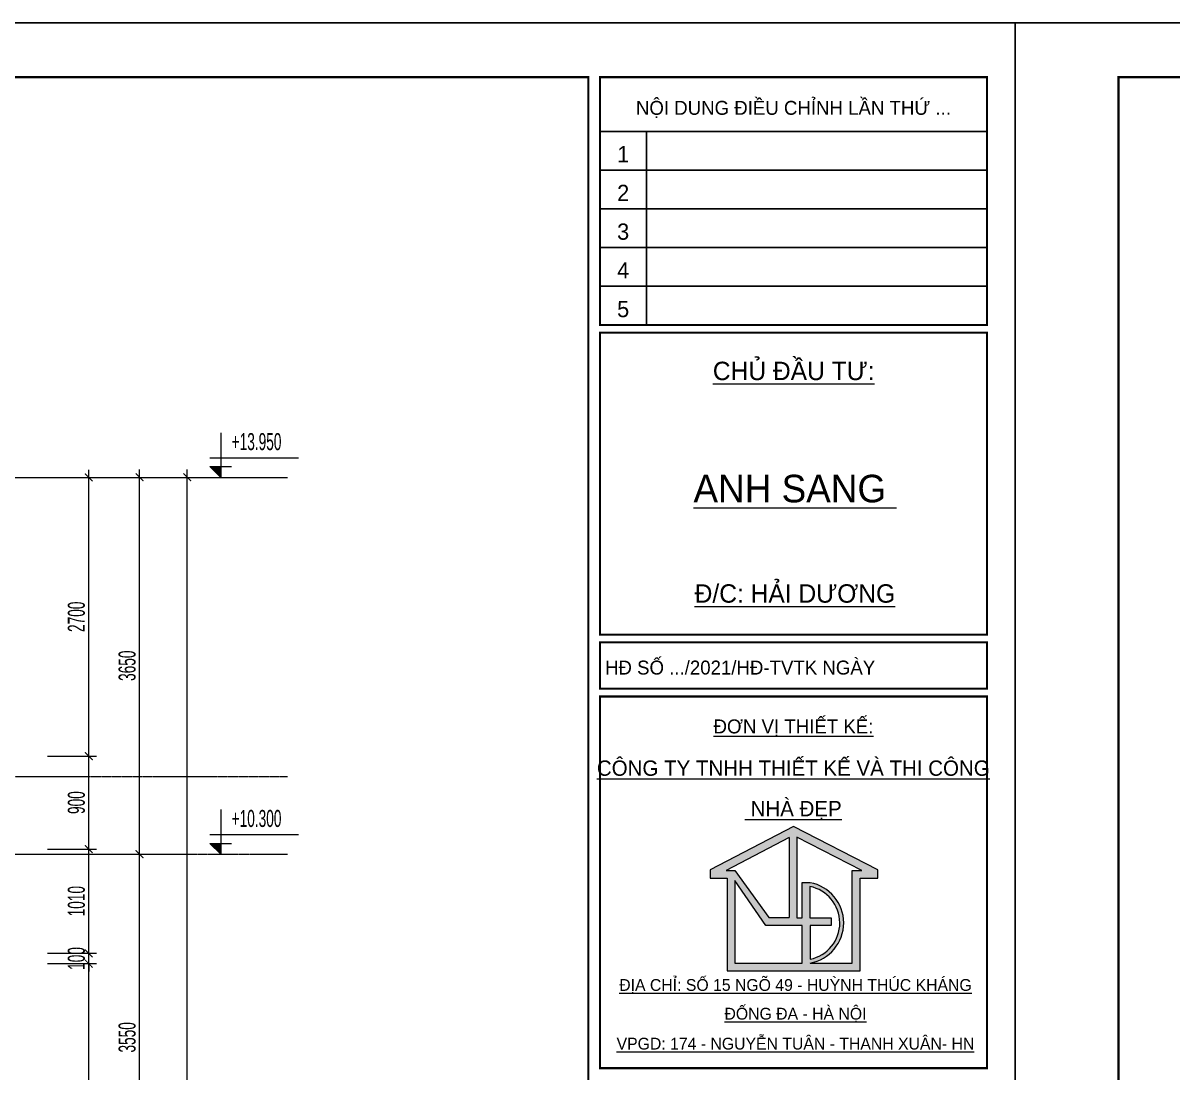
# Model space of a CAD drawing. Header units: millimetres. Extents: x 1336014 to 2939047, y -333549 to -60566.
# Drawn here: x 1404303 to 1415437, y -149804 to -139642 of the extents above; entities that cross this region are included whole.
import ezdxf
from ezdxf.enums import TextEntityAlignment as Align

# ---------------------------------------------------------------- set-up
doc = ezdxf.new("R2010")
doc.units = ezdxf.units.MM
doc.header["$MEASUREMENT"] = 0
doc.linetypes.add('CENTER2', pattern=[1.125, 0.75, -0.125, 0.125, -0.125])
for name, color, linetype, lineweight in [('05.Text', 253, 'Continuous', 18), ('08.Dim', 156, 'Continuous', 15), ('09.Hatch', 250, 'Continuous', 5), ('10.truc', 250, 'CENTER2', 20), ('11.Khung bo', 32, 'Continuous', 50), ('12.Khung', 36, 'Continuous', 25), ('DIM', 252, 'Continuous', 20)]:
    doc.layers.add(name, color=color, linetype=linetype, lineweight=lineweight)
doc.layers.add('text', color=7, linetype='Continuous')
doc.layers.add('Tpl_Bound', color=1, linetype='Continuous', plot=False)
doc.styles.add('AVANT', font='')
doc.styles.add('TT5_Text Dim', font='hoatbif.shx', dxfattribs={"width": 0.6})
doc.styles.add('VnAvantH', font='')
doc.styles.get('AVANT').set_extended_font_data('.VnAvant')
doc.styles.get('VnAvantH').set_extended_font_data('.VnAvantH')
doc.dimstyles.new('TT5_Dim 1-75', dxfattribs={"dimscale": 75, "dimtxt": 2.2, "dimasz": 1, "dimexe": 1, "dimexo": 0.5, "dimgap": 0.5, "dimtad": 1, "dimdec": 0, "dimzin": 0, "dimdsep": 46, "dimtxsty": 'TT5_Text Dim', "dimblk": 'ARCHTICK', "dimcen": 0, "dimdle": 1, "dimclrd": 256, "dimclre": 256, "dimclrt": 1, "dimadec": 0, "dimazin": 0, "dimtfac": 0.015, "dimtdec": 0, "dimtix": 1, "dimtmove": 2, "dimatfit": 3, "dimldrblk": 'DOT', "dimfxl": 1, "dimtolj": 1, "dimtzin": 0, "dimlwd": -1, "dimlwe": -1, "dimarcsym": 1})

# ---------------------------------------------------------------- blocks, each defined once
blk = doc.blocks.new('_ARCHTICK')
at = {"const_width": 0.15}
blk.add_lwpolyline([(-0.5, -0.5), (0.5, 0.5)], dxfattribs=at)
blk = doc.blocks.new('*D692')
at = {"layer": '08.Dim', "transparency": 16777216}
for p, q in [((1405433, -151318), (1405433, -147618)), ((1404566, -147693), (1405508, -147693)), ((1404566, -151243), (1405508, -151243))]:
    blk.add_line(p, q, dxfattribs=at)
at = {"layer": 'Defpoints', "color": 0, "transparency": 16777216}
for p in [(1404528, -147693), (1405433, -147693), (1404528, -151243)]:
    blk.add_point(p, dxfattribs=at)
at = {"layer": '08.Dim', "transparency": 16777216, "xscale": 75, "yscale": 75, "zscale": 75}
for p, rotation in [((1405433, -147693), 90), ((1405433, -151243), 270)]:
    blk.add_blockref('_ARCHTICK', p, dxfattribs=dict(at, rotation=rotation))
at = {"layer": '08.Dim', "color": 1, "transparency": 16777216, "insert": (1405313, -149468), "char_height": 165, "attachment_point": 5, "rotation": 90, "style": 'TT5_Text Dim'}
blk.add_mtext('\\A1;3550', dxfattribs=at)
blk = doc.blocks.new('_DOT')
blk.add_line((-0.5, 0), (-1, 0))
at = {"const_width": 0.5}
blk.add_lwpolyline([(-0.25, 0, 1), (0.25, 0, 1)], format="xyb", close=True, dxfattribs=at)
blk = doc.blocks.new('*D693')
at = {"layer": '08.Dim', "transparency": 16777216}
for p, q in [((1404566, -144043), (1405508, -144043)), ((1405433, -147768), (1405433, -143968)), ((1404566, -147693), (1405508, -147693))]:
    blk.add_line(p, q, dxfattribs=at)
at = {"layer": 'Defpoints', "color": 0, "transparency": 16777216}
for p in [(1404528, -144043), (1405433, -144043), (1404528, -147693)]:
    blk.add_point(p, dxfattribs=at)
at = {"layer": '08.Dim', "transparency": 16777216, "xscale": 75, "yscale": 75, "zscale": 75}
for p, rotation in [((1405433, -144043), 90), ((1405433, -147693), 270)]:
    blk.add_blockref('_ARCHTICK', p, dxfattribs=dict(at, rotation=rotation))
at = {"layer": '08.Dim', "color": 1, "transparency": 16777216, "insert": (1405313, -145868), "char_height": 165, "attachment_point": 5, "rotation": 90, "style": 'TT5_Text Dim'}
blk.add_mtext('\\A1;3650', dxfattribs=at)
blk = doc.blocks.new('*D694')
at = {"layer": '08.Dim', "transparency": 16777216}
for p, q in [((1404566, -144043), (1405970, -144043)), ((1405895, -158068), (1405895, -143968)), ((1404566, -157993), (1405970, -157993))]:
    blk.add_line(p, q, dxfattribs=at)
at = {"layer": 'Defpoints', "color": 0, "transparency": 16777216}
for p in [(1404528, -144043), (1405895, -144043), (1404528, -157993)]:
    blk.add_point(p, dxfattribs=at)
at = {"layer": '08.Dim', "transparency": 16777216, "xscale": 75, "yscale": 75, "zscale": 75}
for p, rotation in [((1405895, -144043), 90), ((1405895, -157993), 270)]:
    blk.add_blockref('_ARCHTICK', p, dxfattribs=dict(at, rotation=rotation))
at = {"layer": '08.Dim', "color": 1, "transparency": 16777216, "insert": (1405775, -151018), "char_height": 165, "attachment_point": 5, "rotation": 90, "style": 'TT5_Text Dim'}
blk.add_mtext('\\A1;13950', dxfattribs=at)
blk = doc.blocks.new('100')
at = {"layer": '09.Hatch'}
h = blk.add_hatch(color=3, dxfattribs=at)
h.paths.add_polyline_path([(1897639, -927180), (1897639, -927287), (1897855, -927287), (1897855, -928484), (1898824, -928484), (1899574, -928484), (1899574, -927287), (1899801, -927287), (1899801, -927179), (1898713, -926620)])
h.paths.add_polyline_path([(1898756, -926756), (1899596, -927187), (1899473, -927187), (1899473, -928384), (1898929, -928384, 0.834181), (1898929, -927344), (1898824, -927344), (1898824, -927797), (1898756, -927797)], flags=16)
h.paths.add_polyline_path([(1898656, -927796), (1898393, -927796), (1897956, -927186), (1897843, -927186), (1898656, -926763)], flags=16)
h.paths.add_polyline_path([(1898929, -928333), (1898929, -927898), (1899202, -927898), (1899202, -927797), (1898924, -927797), (1898924, -927395, -0.822042)], flags=16)
h.paths.add_polyline_path([(1898357, -927898), (1898824, -927898), (1898824, -928384), (1897956, -928384), (1897956, -927316)], flags=16)
at = {"layer": '05.Text'}
for p, q in [((1898713, -926620), (1897639, -927180)), ((1899801, -927179), (1898713, -926620)), ((1899801, -927179), (1898713, -926620)), ((1899801, -927179), (1898713, -926620)), ((1898656, -926763), (1897843, -927186)), ((1898656, -926763), (1897843, -927186)), ((1898656, -926763), (1897843, -927186)), ((1898656, -926763), (1898656, -927796)), ((1898656, -926763), (1898656, -927796)), ((1898656, -926763), (1898656, -927796)), ((1899596, -927187), (1898756, -926756)), ((1898756, -926756), (1898756, -927797)), ((1899596, -927187), (1898756, -926756)), ((1898756, -926756), (1898756, -927797)), ((1899596, -927187), (1898756, -926756)), ((1898756, -926756), (1898756, -927797)), ((1897639, -927180), (1897639, -927287)), ((1897843, -927186), (1897956, -927186)), ((1897956, -927186), (1897956, -927186)), ((1897956, -927186), (1898393, -927796)), ((1899473, -928384), (1899473, -927187)), ((1899473, -927187), (1899596, -927187)), ((1899473, -928384), (1899473, -927187)), ((1899473, -927187), (1899596, -927187)), ((1899473, -928384), (1899473, -927187)), ((1899473, -927187), (1899596, -927187)), ((1899801, -927287), (1899801, -927179)), ((1899801, -927287), (1899801, -927179)), ((1899801, -927287), (1899801, -927179)), ((1897639, -927287), (1897855, -927287)), ((1897855, -927287), (1897855, -928484)), ((1897956, -927316), (1897956, -928384)), ((1898357, -927898), (1897956, -927316)), ((1898824, -927797), (1898824, -927344)), ((1898824, -927797), (1898824, -927344)), ((1898824, -927344), (1898929, -927344)), ((1899574, -928484), (1899574, -927287)), ((1899574, -927287), (1899801, -927287)), ((1898924, -927395), (1898924, -927797)), ((1898393, -927796), (1898656, -927796)), ((1898756, -927797), (1898824, -927797)), ((1898924, -927797), (1899202, -927797)), ((1899202, -927797), (1899202, -927898)), ((1898824, -927898), (1898357, -927898)), ((1898824, -928384), (1898824, -927898)), ((1899202, -927898), (1898929, -927898)), ((1898929, -927898), (1898929, -928333)), ((1897956, -928384), (1898824, -928384)), ((1898929, -928384), (1899473, -928384)), ((1897855, -928484), (1898824, -928484)), ((1898824, -928484), (1899574, -928484))]:
    blk.add_line(p, q, dxfattribs=at)
for radius, start, end in [(528, 280.3316, 79.6684), (478, 281.4298, 79.1164), (478, 281.4298, 79.1164), (478, 281.4298, 79.1164)]:
    blk.add_arc((1898834, -927864), radius, start, end, dxfattribs=at)
at = {"layer": '11.Khung bo', "const_width": 26.7}
for points in [[(1860913, -945240), (1860913, -916940), (1896063, -916940), (1896063, -945240)], [(1860913, -945240), (1860913, -916940), (1896063, -916940), (1896063, -945240)], [(1860913, -945240), (1860913, -916940), (1896063, -916940), (1896063, -945240)], [(1896213, -920140), (1896213, -916940), (1901213, -916940), (1901213, -920140)], [(1896213, -920140), (1896213, -916940), (1901213, -916940), (1901213, -920140)], [(1896213, -920140), (1896213, -916940), (1901213, -916940), (1901213, -920140)], [(1896213, -924140), (1901213, -924140), (1901213, -920240), (1896213, -920240)], [(1896213, -924140), (1901213, -924140), (1901213, -920240), (1896213, -920240)], [(1896213, -924140), (1901213, -924140), (1901213, -920240), (1896213, -920240)], [(1896213, -924840), (1901213, -924840), (1901213, -924240), (1896213, -924240)], [(1896213, -924840), (1901213, -924840), (1901213, -924240), (1896213, -924240)], [(1896213, -924840), (1901213, -924840), (1901213, -924240), (1896213, -924240)], [(1896213, -929740), (1901213, -929740), (1901213, -924940), (1896213, -924940)], [(1896213, -929740), (1901213, -929740), (1901213, -924940), (1896213, -924940)], [(1896213, -929740), (1901213, -929740), (1901213, -924940), (1896213, -924940)]]:
    blk.add_lwpolyline(points, close=True, dxfattribs=at)
at = {"layer": '12.Khung'}
for p, q in [((1896213, -917640), (1901213, -917640)), ((1896213, -917640), (1901213, -917640)), ((1896213, -917640), (1901213, -917640)), ((1896813, -920140), (1896813, -917640)), ((1896813, -920140), (1896813, -917640)), ((1896813, -920140), (1896813, -917640)), ((1896213, -918140), (1901213, -918140)), ((1896213, -918140), (1901213, -918140)), ((1896213, -918140), (1901213, -918140)), ((1896213, -918640), (1901213, -918640)), ((1896213, -918640), (1901213, -918640)), ((1896213, -918640), (1901213, -918640)), ((1896213, -919140), (1901213, -919140)), ((1896213, -919140), (1901213, -919140)), ((1896213, -919140), (1901213, -919140)), ((1896213, -919640), (1901213, -919640)), ((1896213, -919640), (1901213, -919640)), ((1896213, -919640), (1901213, -919640))]:
    blk.add_line(p, q, dxfattribs=at)
blk.add_lwpolyline([(1901579, -945940), (1901579, -916240), (1859580, -916240), (1859580, -945940)], close=True, dxfattribs=at)
blk.add_lwpolyline([(1901579, -945940), (1901579, -916240), (1859580, -916240), (1859580, -945940)], close=True, dxfattribs=at)
blk.add_lwpolyline([(1901579, -945940), (1901579, -916240), (1859580, -916240), (1859580, -945940)], close=True, dxfattribs=at)
at = {"layer": '05.Text', "style": 'VnAvantH'}
for s, p in [('Néi dung ®iÒu chØnh lÇn thø ...', (1898713, -917329)), ('H§ sè .../2021/H§-TVTK ngµy ', (1898057, -924540))]:
    blk.add_text(s, height=180, dxfattribs=at).set_placement(p, align=Align.MIDDLE)
at = {"layer": '05.Text'}
for s, height, style, p in [('1', 210, 'AVANT', (1896513, -918040)), ('2', 210, 'AVANT', (1896513, -918540)), ('3', 210, 'AVANT', (1896513, -919040)), ('4', 210, 'AVANT', (1896513, -919540)), ('5', 210, 'AVANT', (1896513, -920040)), ('%%uChñ ®Çu t\xad:', 237.6, 'VnAvantH', (1898716, -920853)), ('%%Uanh sang ', 356.4, 'VnAvantH', (1898732, -922432)), ('%%U®/c: h¶i d\xad¬ng', 237.6, 'VnAvantH', (1898732, -923728)), ('%%U®¬n vÞ thiÕt kÕ:', 180, 'VnAvantH', (1898713, -925416)), ('%%Uc«ng ty tnhh thiÕt kÕ vµ thi c«ng', 198, 'VnAvantH', (1898711, -925964)), ('%%U nhµ ®Ñp', 198, 'VnAvantH', (1898711, -926487)), ('%%U®Þa chØ: sè 15 ngâ 49 - huúnh thóc kh¸ng', 152.46, 'VnAvantH', (1898739, -928742)), ('%%U®èng ®a - hµ néi', 152.46, 'VnAvantH', (1898739, -929113)), ('%%Uvpgd: 174 - nguyÔn tu©n - thanh xu©n- hn', 152.46, 'VnAvantH', (1898739, -929500))]:
    blk.add_text(s, height=height, dxfattribs=dict(at, style=style)).set_placement(p, align=Align.CENTER)
blk = doc.blocks.new('A$C4E7C6F34')
at = {"layer": 'DIM'}
blk.add_hatch(color=256, dxfattribs=at).paths.add_polyline_path([(-38, 0), (-38, 138), (-178, 138)])
for p, q in [((-38, 576), (-38, 0)), ((964, 248), (-178, 248)), ((-178, 138), (101, 138)), ((-178, 138), (-38, 0)), ((-178, 0), (101, 0))]:
    blk.add_line(p, q, dxfattribs=at)
at = {"layer": 'text', "style": 'TT5_Text Dim', "flags": 8}
blk.add_attdef('%%P0.000', text='', height=220, dxfattribs=at).set_placement((102, 461), align=Align.MIDDLE_LEFT)
blk = doc.blocks.new('*D2395')
at = {"layer": '08.Dim', "transparency": 16777216}
for p, q in [((1404542, -144044), (1405016, -144044)), ((1404941, -146819), (1404941, -143969)), ((1404542, -146744), (1405016, -146744))]:
    blk.add_line(p, q, dxfattribs=at)
at = {"layer": 'Defpoints', "color": 0, "transparency": 16777216}
for p in [(1404504, -144044), (1404941, -144044), (1404504, -146744)]:
    blk.add_point(p, dxfattribs=at)
at = {"layer": '08.Dim', "transparency": 16777216, "xscale": 75, "yscale": 75, "zscale": 75}
for p, rotation in [((1404941, -144044), 90), ((1404941, -146744), 270)]:
    blk.add_blockref('_ARCHTICK', p, dxfattribs=dict(at, rotation=rotation))
at = {"layer": '08.Dim', "color": 1, "transparency": 16777216, "insert": (1404821, -145394), "char_height": 165, "attachment_point": 5, "rotation": 90, "style": 'TT5_Text Dim'}
blk.add_mtext('\\A1;2700', dxfattribs=at)
blk = doc.blocks.new('*D2399')
at = {"layer": '08.Dim', "transparency": 16777216}
for p, q in [((1404941, -152329), (1404941, -148679)), ((1404542, -148754), (1405016, -148754)), ((1404542, -152254), (1405016, -152254))]:
    blk.add_line(p, q, dxfattribs=at)
at = {"layer": 'Defpoints', "color": 0, "transparency": 16777216}
for p in [(1404504, -148754), (1404941, -148754), (1404504, -152254)]:
    blk.add_point(p, dxfattribs=at)
at = {"layer": '08.Dim', "transparency": 16777216, "xscale": 75, "yscale": 75, "zscale": 75}
for p, rotation in [((1404941, -148754), 90), ((1404941, -152254), 270)]:
    blk.add_blockref('_ARCHTICK', p, dxfattribs=dict(at, rotation=rotation))
at = {"layer": '08.Dim', "color": 1, "transparency": 16777216, "insert": (1404821, -150504), "char_height": 165, "attachment_point": 5, "rotation": 90, "style": 'TT5_Text Dim'}
blk.add_mtext('\\A1;3500', dxfattribs=at)
blk = doc.blocks.new('*D2400')
at = {"layer": '08.Dim', "transparency": 16777216}
for p, q in [((1404941, -148654), (1404941, -148579)), ((1404542, -148654), (1405016, -148654)), ((1404941, -148754), (1404941, -148654)), ((1404542, -148754), (1405016, -148754)), ((1404941, -148754), (1404941, -148829))]:
    blk.add_line(p, q, dxfattribs=at)
at = {"layer": 'Defpoints', "color": 0, "transparency": 16777216}
for p in [(1404504, -148654), (1404941, -148654), (1404504, -148754)]:
    blk.add_point(p, dxfattribs=at)
at = {"layer": '08.Dim', "transparency": 16777216, "xscale": 75, "yscale": 75, "zscale": 75}
for p, rotation in [((1404941, -148654), 270), ((1404941, -148754), 90)]:
    blk.add_blockref('_ARCHTICK', p, dxfattribs=dict(at, rotation=rotation))
at = {"layer": '08.Dim', "color": 1, "transparency": 16777216, "insert": (1404821, -148704), "char_height": 165, "attachment_point": 5, "rotation": 90, "style": 'TT5_Text Dim'}
blk.add_mtext('\\A1;100', dxfattribs=at)
blk = doc.blocks.new('*D2403')
at = {"layer": '08.Dim', "transparency": 16777216}
for p, q in [((1404941, -148729), (1404941, -147569)), ((1404542, -147644), (1405016, -147644)), ((1404542, -148654), (1405016, -148654))]:
    blk.add_line(p, q, dxfattribs=at)
at = {"layer": 'Defpoints', "color": 0, "transparency": 16777216}
for p in [(1404504, -147644), (1404941, -147644), (1404504, -148654)]:
    blk.add_point(p, dxfattribs=at)
at = {"layer": '08.Dim', "transparency": 16777216, "xscale": 75, "yscale": 75, "zscale": 75}
for p, rotation in [((1404941, -147644), 90), ((1404941, -148654), 270)]:
    blk.add_blockref('_ARCHTICK', p, dxfattribs=dict(at, rotation=rotation))
at = {"layer": '08.Dim', "color": 1, "transparency": 16777216, "insert": (1404821, -148149), "char_height": 165, "attachment_point": 5, "rotation": 90, "style": 'TT5_Text Dim'}
blk.add_mtext('\\A1;1010', dxfattribs=at)
blk = doc.blocks.new('*D2404')
at = {"layer": '08.Dim', "transparency": 16777216}
for p, q in [((1404542, -146744), (1405016, -146744)), ((1404941, -147719), (1404941, -146669)), ((1404542, -147644), (1405016, -147644))]:
    blk.add_line(p, q, dxfattribs=at)
at = {"layer": 'Defpoints', "color": 0, "transparency": 16777216}
for p in [(1404504, -146744), (1404941, -146744), (1404504, -147644)]:
    blk.add_point(p, dxfattribs=at)
at = {"layer": '08.Dim', "transparency": 16777216, "xscale": 75, "yscale": 75, "zscale": 75}
for p, rotation in [((1404941, -146744), 90), ((1404941, -147644), 270)]:
    blk.add_blockref('_ARCHTICK', p, dxfattribs=dict(at, rotation=rotation))
at = {"layer": '08.Dim', "color": 1, "transparency": 16777216, "insert": (1404821, -147194), "char_height": 165, "attachment_point": 5, "rotation": 90, "style": 'TT5_Text Dim'}
blk.add_mtext('\\A1;900', dxfattribs=at)

msp = doc.modelspace()

# ---------------------------------------------------------------- linework, layer by layer
at = {"layer": '10.truc'}
for p, q in [((1385775.5, -144043), (1406865.1, -144043)), ((1385775.8, -144043), (1406865.4, -144043)), ((1385775.8, -146942.4), (1406865.4, -146942.4)), ((1385775.5, -147693.5), (1406865.1, -147693.5))]:
    msp.add_line(p, q, dxfattribs=at)
at = {"layer": 'Tpl_Bound', "color": 1}
for points in [[(1382419, -161916.3), (1382419, -139641.5), (1413918.7, -139641.5), (1413918.7, -161916.3)], [(1413918.7, -161916.3), (1413918.7, -139641.5), (1445418.4, -139641.5), (1445418.4, -161916.3)]]:
    msp.add_lwpolyline(points, close=True, dxfattribs=at)

# ---------------------------------------------------------------- block references
at = {"layer": '05.Text', "xscale": 0.75, "yscale": 0.75, "zscale": 0.75}
for p in [(-12265.7, 547538.6), (19234, 547538.6)]:
    msp.add_blockref('100', p, dxfattribs=at)
at = {"layer": '08.Dim'}
ref = msp.add_blockref('A$C4E7C6F34', (1406248.6, -144043), dxfattribs=dict(at, xscale=0.7499999999999988, yscale=0.7499999999999988, zscale=0.7499999999999988))
ref.add_attrib('%%P0.000', '+13.950', dxfattribs={"layer": 'text', "height": 165, "style": 'TT5_Text Dim', "width": 0.6, "flags": 8}).set_placement((1406325.4, -143697), align=Align.MIDDLE_LEFT)
ref = msp.add_blockref('A$C4E7C6F34', (1406248.6, -147693.5), dxfattribs=dict(at, xscale=0.7499999999999988, yscale=0.7499999999999988, zscale=0.7499999999999988))
ref.add_attrib('%%P0.000', '+10.300', dxfattribs={"layer": 'text', "height": 165, "style": 'TT5_Text Dim', "width": 0.6, "flags": 8}).set_placement((1406325.4, -147347.5), align=Align.MIDDLE_LEFT)

# ---------------------------------------------------------------- dimensions: what is measured, and where the dimension line sits
for base, p1, p2, picture, middle in [((1404941, -144044.0282), (1404504.2182, -146743.5402), (1404504.2182, -144044.0282), '*D2395', (1404821, -145393.7842)), ((1405433.3553, -144043.0282), (1404528.3553, -147693.4863), (1404528.3553, -144043.0282), '*D693', (1405313.3553, -145868.2572)), ((1405895.4, -144043), (1404528.4, -157993.3), (1404528.4, -144043), '*D694', (1405775.4, -151018.1)), ((1404941, -146743.5), (1404504.2, -147643.5), (1404504.2, -146743.5), '*D2404', (1404821, -147193.5)), ((1404941, -147643.5), (1404504.2, -148653.9), (1404504.2, -147643.5), '*D2403', (1404821, -148148.7)), ((1405433.4, -147693.5), (1404528.4, -151243.3), (1404528.4, -147693.5), '*D692', (1405313.4, -149468.4)), ((1404941, -148653.9), (1404504.2, -148753.9), (1404504.2, -148653.9), '*D2400', (1404821, -148703.9)), ((1404941, -148753.9), (1404504.2, -152254.3), (1404504.2, -148753.9), '*D2399', (1404821, -150504.1))]:
    dim = msp.add_linear_dim(base=base, p1=p1, p2=p2, angle=90, dimstyle='TT5_Dim 1-75', dxfattribs=at)
    dim.commit()
    dim.dimension.update_dxf_attribs({"geometry": picture, "text_midpoint": middle})

doc.saveas('drawing.dxf')
